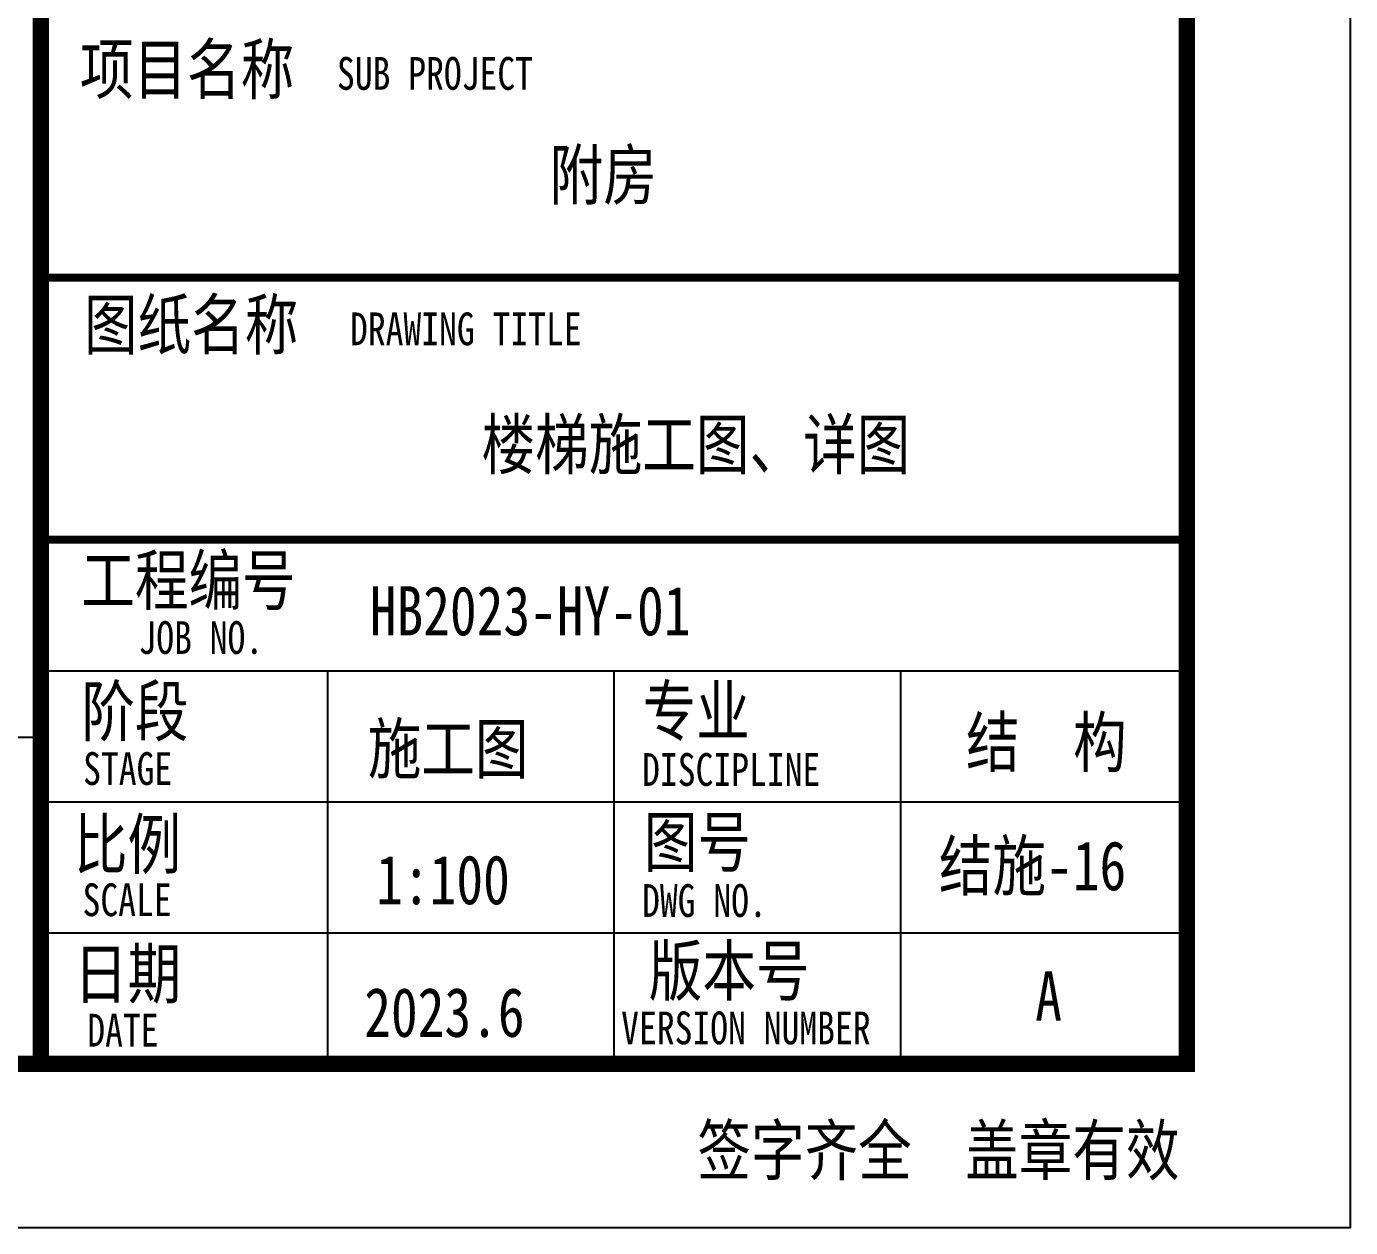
# Model space of a CAD drawing. Extents: x 1051052 to 1482120, y -981644 to -673261.
# Drawn here: x 1474031 to 1482120, y -981644 to -974310 of the extents above; entities that cross this region are included whole.
import ezdxf
from ezdxf.enums import TextEntityAlignment as Align

# ---------------------------------------------------------------- set-up
doc = ezdxf.new("R2010")
doc.units = 0
doc.header["$LTSCALE"] = 1000
doc.header["$MEASUREMENT"] = 0
doc.layers.add('TAB', color=7, linetype='Continuous', lineweight=25)
for name, color, linetype in [('TK', 142, 'Continuous'), ('XM', 7, 'Continuous'), ('填充', 8, 'Continuous')]:
    doc.layers.add(name, color=color, linetype=linetype)
doc.styles.add('HYZT1', font='', dxfattribs={"width": 0.8})
doc.styles.get('HYZT1').set_extended_font_data('SimSun')

# ---------------------------------------------------------------- blocks, each defined once
blk = doc.blocks.new('A$C05385F37')
at = {"layer": 'TK'}
for p, q in [((-8000, -36200), (-1000, -36200)), ((-8000, -36200), (-1000, -36200)), ((-1000, -36200), (-8000, -36200)), ((-8000, -36200), (-1000, -36200)), ((-8000, -36200), (-2830.4, -36200)), ((-8000, -36200), (-1000, -36200)), ((-8000, -36200), (-1000, -36200)), ((-8000, -38600), (-1000, -38600)), ((-8000, -38600), (-1000, -38600)), ((-6250, -38600), (-6250, -41000)), ((-4500, -38600), (-4500, -41000)), ((-2750, -38600), (-2750, -41000)), ((-8000, -39400), (-1000, -39400)), ((-8000, -40200), (-1000, -40200))]:
    blk.add_line(p, q, dxfattribs=at)
for points, const_width in [([(-8000, -1000), (-8000, -41000)], 100), ([(-8000, -36200), (-1000, -36200)], 50), ([(-7944, -36200), (-1000, -36200)], 50), ([(-8000, -37800), (-1000, -37800)], 50)]:
    blk.add_lwpolyline(points, dxfattribs=dict(at, const_width=const_width))
at = {"layer": 'TK', "style": 'HYZT1', "width": 0.8}
for s, height, p in [('项目名称', 300, (-7762.1, -35077.3)), ('SUB PROJECT', 200, (-6191.7, -35052.7)), ('图纸名称', 300, (-7737, -36636.4)), ('DRAWING TITLE', 200, (-6112.1, -36612.4)), ('工程编号', 300, (-7753.4, -38197.4)), ('JOB NO.', 200, (-7404.2, -38497.5)), ('阶段', 300, (-7753.4, -38997.4)), ('专业', 300, (-4325, -38995.4)), ('STAGE', 200, (-7742.2, -39297.5)), ('DISCIPLINE', 200, (-4327.7, -39303.4)), ('比例', 300, (-7798.3, -39808.9)), ('图号', 300, (-4316.8, -39795.4)), ('SCALE', 200, (-7745.9, -40098.8)), ('DWG NO.', 200, (-4327.7, -40103.4)), ('日期', 300, (-7798.4, -40600.1)), ('版本号', 300, (-4286.9, -40582.3)), ('VERSION NUMBER', 200, (-4455.7, -40881.2)), ('DATE', 200, (-7716.9, -40895.2)), ('签字齐全  盖章有效', 300, (-3989.9, -41678.3))]:
    blk.add_text(s, height=height, dxfattribs=at).set_placement(p)
blk = doc.blocks.new('A2K')
at = {"layer": 'TK'}
blk.add_lwpolyline([(0, 0), (59400, 0), (59400, 42000), (0, 42000)], close=True, dxfattribs=at)
at = {"layer": 'TK', "const_width": 100}
blk.add_lwpolyline([(2500, 1000), (58400, 1000), (58400, 41000), (2500, 41000)], close=True, dxfattribs=at)
at = {"color": 4}
blk.add_blockref('A$C05385F37', (59400, 42000), dxfattribs=at)
at = {"layer": 'XM', "style": 'HYZT1', "width": 0.8}
blk.add_text('附房', height=300, dxfattribs=at).set_placement((54835.3, 6427.8), align=Align.MIDDLE_CENTER)
for s, p in [('HB2023-HY-01', (53408.6, 3616)), ('结  构', (57051.4, 2813.2)), ('施工图', (53396.6, 2773.6)), ('1:100', (53448, 1973.9)), ('A', (57473.9, 1263.7)), ('2023.6', (53374.9, 1164.1))]:
    blk.add_text(s, height=300, dxfattribs=at).set_placement(p)

msp = doc.modelspace()

# ---------------------------------------------------------------- linework, layer by layer
at = {"layer": 'TAB'}
for p, q in [((1474119.569, -980643.929), (1474119.569, -970857.594)), ((1467561.202, -978649.969), (1474119.569, -978649.969)), ((1467561.202, -980643.929), (1474119.569, -980643.929))]:
    msp.add_line(p, q, dxfattribs=at)

# ---------------------------------------------------------------- block references
at = {"layer": '填充'}
msp.add_blockref('A2K', (1422719.569, -981643.929), dxfattribs=at)

# ---------------------------------------------------------------- texts
at = {"layer": 'XM', "style": 'HYZT1', "width": 0.8}
for s, p in [('楼梯施工图、详图', (1476811.169, -977012.069)), ('结施-16', (1479604.923, -979584.27))]:
    msp.add_text(s, height=300, dxfattribs=at).set_placement(p)

doc.saveas('drawing.dxf')
